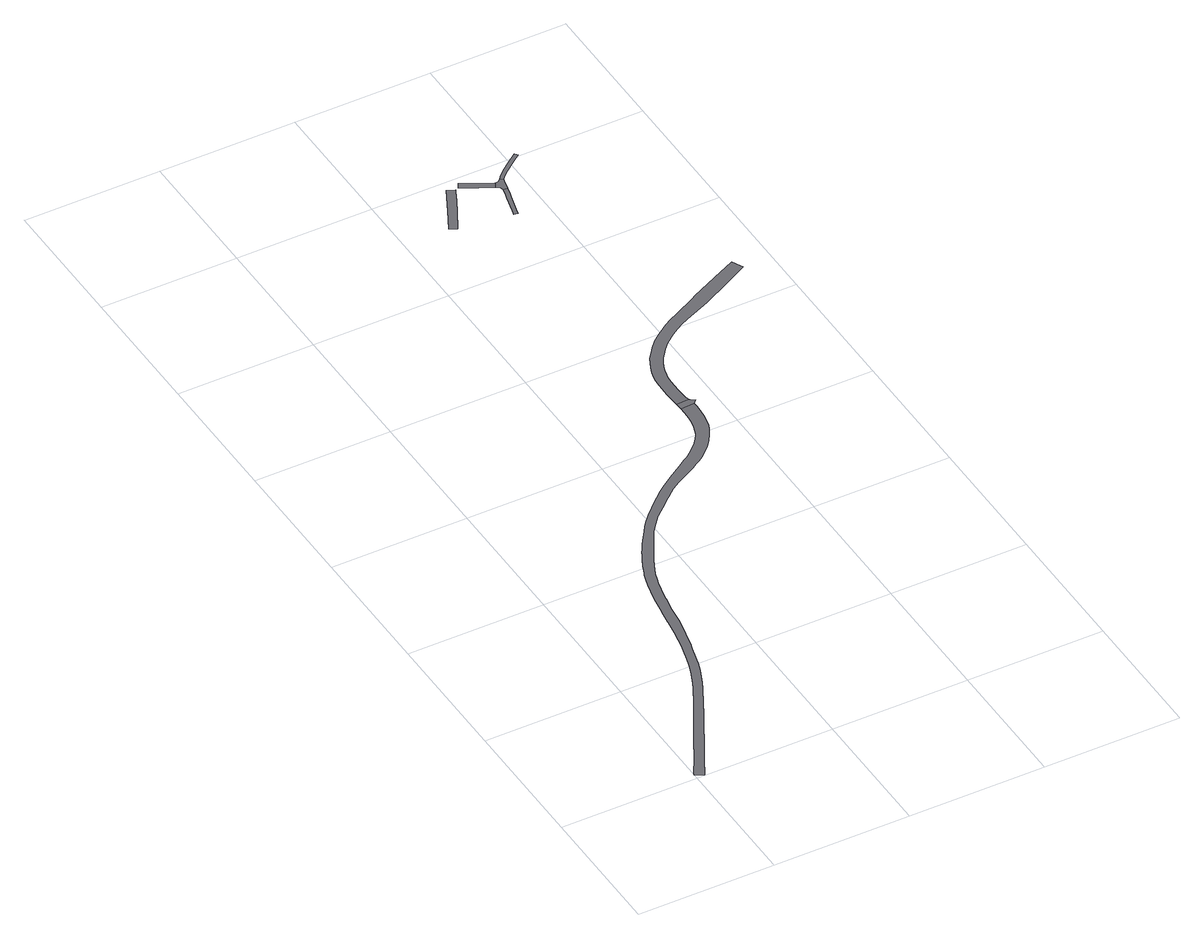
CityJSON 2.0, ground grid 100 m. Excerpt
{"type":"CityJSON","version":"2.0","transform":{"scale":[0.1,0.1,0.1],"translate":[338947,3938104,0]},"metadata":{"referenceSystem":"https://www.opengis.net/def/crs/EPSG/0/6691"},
"CityObjects":{
"road1":{"type":"Road","attributes":{"function":"2","RoadStructureAttribute.sectionType":"1"},"geometry":[{"type":"MultiSurface","lod":"1","boundaries":[[[0,1,2,3,4,5,6,7,8,9,10,11,12,13,14,15,16,17,18,19,20,21,22,23,24,25,26,27,28,29,30,31,32,33,34,35,36,37,38,39,40,41,42,43,44,45,46,47,48,49,50,51,52,53,54,55,56,57,58,59,60,61,62,63,64,65,66,67,68,69,70,71,72,73,74,75,76,77,78,79,80,81,82,83,84,85,86,87,88,89,90,91,92,93,94,95,96,97,98,99,100,101,102,103,104,105,106,107,108,109,110,111,112,113,114,115,116,117,118,119,120,121,122,123]]]}]},
"road2":{"type":"Road","geometry":[{"type":"MultiSurface","lod":"1","boundaries":[[[124,125,126,127,128,129,130,0,123]]]}]},
"road3":{"type":"Road","attributes":{"RoadStructureAttribute.sectionType":"1"},"geometry":[{"type":"MultiSurface","lod":"1","boundaries":[[[131,132,133,134,135,136,137,138]]]}]},
"road4":{"type":"Road","attributes":{"function":"2","RoadStructureAttribute.sectionType":"1"},"geometry":[{"type":"MultiSurface","lod":"1","boundaries":[[[139,140,141,142,143,144,145,146,147,148,149,150,151,152,153,154,155,156,157,158,159,160,161,130,129,162,163,164,165,166,167,168,169,170,171,172,173,174,175,176,177,178,179,180,181,182,183]]]}]},
"road5":{"type":"Road","attributes":{"RoadStructureAttribute.sectionType":"1"},"geometry":[{"type":"MultiSurface","lod":"1","boundaries":[[[184,185,186,187,188,189,190,191,192,193,194,195]]]}]},
"road6":{"type":"Road","attributes":{"RoadStructureAttribute.sectionType":"1"},"geometry":[{"type":"MultiSurface","lod":"1","boundaries":[[[196,197,198,199,200,201,202,203,204,205]]]}]},
"road7":{"type":"Road","geometry":[{"type":"MultiSurface","lod":"1","boundaries":[[[206,207,208,190,189,209,210,205,204,211,212,213]]]}]},
"road8":{"type":"Road","attributes":{"RoadStructureAttribute.sectionType":"1"},"geometry":[{"type":"MultiSurface","lod":"1","boundaries":[[[214,215,216,217,218,219,220,221,222,223,206,213]]]}]}
},
"vertices":[
[1740,3276,0],[1742,3236,0],[1741,3194,0],[1737,3156,0],[1732,3114,0],[1722,3079,0],[1711,3044,0],[1694,3005,0],[1666,2963,0],[1633,2923,0],[1598,2890,0],[1565,2862,0],[1531,2836,0],[1500,2815,0],[1468,2796,0],[1371,2731,0],[1363,2726,0],[1323,2699,0],[1256,2652,0],[1214,2621,0],[1165,2577,0],[1122,2538,0],[1085,2504,0],[1077,2496,0],[1029,2448,0],[982,2395,0],[955,2361,0],[928,2323,0],[893,2275,0],[853,2213,0],[823,2166,0],[813,2149,0],[798,2122,0],[777,2079,0],[750,2025,0],[732,1986,0],[722,1962,0],[713,1940,0],[694,1883,0],[684,1846,0],[667,1778,0],[653,1714,0],[645,1676,0],[633,1596,0],[628,1566,0],[613,1459,0],[612,1451,0],[594,1345,0],[582,1268,0],[571,1213,0],[558,1161,0],[535,1076,0],[519,1020,0],[502,972,0],[485,928,0],[448,843,0],[425,795,0],[354,665,0],[304,578,0],[235,455,0],[172,343,0],[83,181,0],[6,47,0],[1,38,0],[60,5,0],[139,146,0],[230,310,0],[290,418,0],[358,541,0],[407,635,0],[480,767,0],[503,818,0],[541,905,0],[559,950,0],[577,1001,0],[594,1059,0],[617,1146,0],[630,1193,0],[642,1252,0],[662,1332,0],[682,1440,0],[698,1556,0],[715,1663,0],[720,1685,0],[723,1702,0],[736,1762,0],[753,1828,0],[762,1863,0],[780,1915,0],[797,1957,0],[814,1993,0],[842,2044,0],[848,2055,0],[863,2081,0],[887,2127,0],[914,2171,0],[948,2237,0],[978,2288,0],[1005,2322,0],[1031,2353,0],[1074,2406,0],[1081,2412,0],[1119,2447,0],[1169,2489,0],[1211,2526,0],[1236,2548,0],[1302,2602,0],[1305,2604,0],[1363,2639,0],[1516,2723,0],[1548,2743,0],[1582,2763,0],[1621,2792,0],[1658,2824,0],[1698,2862,0],[1738,2910,0],[1772,2962,0],[1796,3007,0],[1815,3048,0],[1826,3099,0],[1834,3148,0],[1838,3186,0],[1841,3246,0],[1840,3280,0],
[1841,3281,0],[1852,3293,0],[1865,3306,0],[1836,3329,0],[1832,3328,0],[1829,3332,0],[1738,3328,0],
[1414,5742,0],[1331,5583,0],[1384,5555,0],[1467,5713,0],[1543,5859,0],[1548,5870,0],[1564,5901,0],[1510,5928,0],
[2579,4317,0],[2374,4217,0],[2351,4205,0],[2184,4118,0],[2130,4091,0],[2119,4085,0],[2071,4058,0],[2038,4037,0],[2001,4010,0],[1964,3982,0],[1931,3953,0],[1882,3900,0],[1849,3859,0],[1817,3817,0],[1795,3776,0],[1776,3733,0],[1758,3687,0],[1745,3638,0],[1736,3601,0],[1734,3552,0],[1731,3448,0],[1733,3413,0],[1737,3349,0],[1824,3367,0],[1816,3449,0],[1819,3548,0],[1821,3589,0],[1827,3618,0],[1839,3661,0],[1854,3700,0],[1872,3738,0],[1889,3771,0],[1916,3807,0],[1946,3844,0],[1991,3892,0],[2018,3916,0],[2053,3941,0],[2085,3965,0],[2117,3986,0],[2160,4011,0],[2222,4042,0],[2414,4125,0],[2621,4230,0],[2791,4318,0],[2751,4399,0],
[1591,5910,0],[1658,5873,0],[1702,5849,0],[1703,5848,0],[1715,5842,0],[1797,5797,0],[1818,5837,0],[1719,5891,0],[1679,5913,0],[1614,5949,0],[1610,5951,0],[1589,5911,0],
[1820,5701,0],[1811,5670,0],[1778,5545,0],[1767,5505,0],[1796,5497,0],[1807,5539,0],[1840,5662,0],[1849,5694,0],[1862,5749,0],[1833,5756,0],
[1864,5859,0],[1848,5841,0],[1823,5838,0],[1806,5792,0],[1822,5784,0],[1865,5763,0],[1879,5825,0],[1885,5841,0],
[1898,5856,0],[1907,5865,0],[1944,5902,0],[2016,5956,0],[2087,6010,0],[2070,6032,0],[1999,5979,0],[1926,5923,0],[1887,5885,0],[1877,5873,0]
]}
